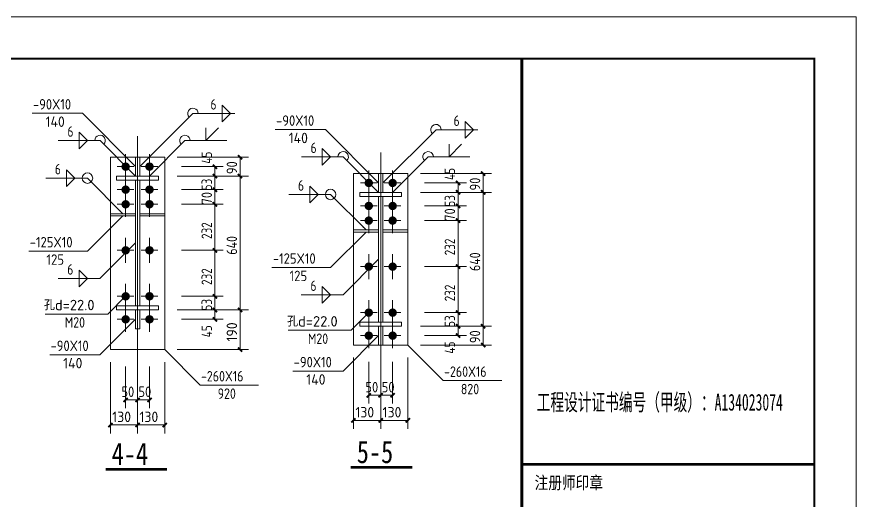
# Model space of a CAD drawing. Header units: millimetres. Extents: x 19781 to 898973, y -947928 to -267362.
# Drawn here: x 675319 to 705448, y -455313 to -437940 of the extents above; entities that cross this region are included whole.
import ezdxf

# ---------------------------------------------------------------- set-up
doc = ezdxf.new("R2010")
doc.units = ezdxf.units.MM
doc.header["$LTSCALE"] = 100
for name, color, linetype, lineweight in [('10', 7, 'Continuous', 18), ('1000', 2, 'Continuous', 18), ('BORDER', 7, 'Continuous', 18), ('BZ_标准图框', 7, 'Continuous', 18), ('TDB_文字', 3, 'Continuous', 18), ('TDB_细实线', 1, 'Continuous', 18), ('尺寸标注', 253, 'Continuous', 18), ('数字', 3, 'Continuous', 20), ('焊缝标注', 253, 'Continuous', 18), ('编号标注', 253, 'Continuous', 18), ('螺栓孔标注', 253, 'Continuous', 18), ('钢板标注', 253, 'Continuous', 18)]:
    doc.layers.add(name, color=color, linetype=linetype, lineweight=lineweight)
doc.styles.add('HT', font='', dxfattribs={"width": 0.8})
doc.styles.get("Standard").update_dxf_attribs({"font": 'tssdeng.shx', "bigfont": 'hztxt.shx'})
doc.styles.add('TDB_仿宋字', font='', dxfattribs={"width": 0.8})
doc.styles.get('HT').set_extended_font_data('宋体')
doc.styles.get('TDB_仿宋字').set_extended_font_data('宋体')

# ---------------------------------------------------------------- blocks, each defined once
blk = doc.blocks.new('A$C5D516C3E')
at = {"layer": '焊缝标注'}
for points in [[(2652, 7268), (2733, 7328), (2712, 7350)], [(2551, 7043), (2491, 7125), (2470, 7103)], [(2887, 7043), (2968, 7103), (2947, 7125)], [(2251, 6143), (2191, 6224), (2170, 6203)], [(2551, 5443), (2470, 5383), (2491, 5362)]]:
    blk.add_hatch(color=256, dxfattribs=at).paths.add_polyline_path(points, flags=0)
at = {"layer": '10', "color": 253, "linetype": 'ByBlock'}
for p, q in [((2316, 7568), (2316, 6968)), ((2887, 7568), (2887, 6968)), ((2516, 7268), (2116, 7268)), ((3087, 7268), (2687, 7268)), ((2316, 7018), (2316, 6418)), ((2887, 7018), (2887, 6418)), ((2516, 6718), (2116, 6718)), ((2316, 6668), (2316, 6068)), ((3087, 6718), (2687, 6718)), ((2887, 6668), (2887, 6068)), ((2516, 6368), (2116, 6368)), ((3087, 6368), (2687, 6368)), ((2316, 5567), (2316, 4967)), ((2887, 5567), (2887, 4967)), ((2516, 5267), (2116, 5267)), ((3087, 5267), (2687, 5267)), ((2316, 4468), (2316, 3867)), ((2887, 4468), (2887, 3867)), ((2516, 4168), (2116, 4168)), ((3087, 4168), (2687, 4168)), ((2316, 3917), (2316, 3317)), ((2887, 3917), (2887, 3317)), ((2516, 3617), (2116, 3617)), ((3087, 3617), (2687, 3617))]:
    blk.add_line(p, q, dxfattribs=at)
at = {"layer": '10'}
for points in [[(2366, 7268, 100, 100, 1), (2266, 7268, 100, 100, 1)], [(2937, 7268, 100, 100, 1), (2837, 7268, 100, 100, 1)], [(2366, 6718, 100, 100, 1), (2266, 6718, 100, 100, 1)], [(2937, 6718, 100, 100, 1), (2837, 6718, 100, 100, 1)], [(2366, 6368, 100, 100, 1), (2266, 6368, 100, 100, 1)], [(2937, 6368, 100, 100, 1), (2837, 6368, 100, 100, 1)], [(2366, 5267, 100, 100, 1), (2266, 5267, 100, 100, 1)], [(2937, 5267, 100, 100, 1), (2837, 5267, 100, 100, 1)], [(2366, 4168, 100, 100, 1), (2266, 4168, 100, 100, 1)], [(2937, 4168, 100, 100, 1), (2837, 4168, 100, 100, 1)], [(2366, 3617, 100, 100, 1), (2266, 3617, 100, 100, 1)], [(2937, 3617, 100, 100, 1), (2837, 3617, 100, 100, 1)]]:
    blk.add_lwpolyline(points, format="xyseb", close=True, dxfattribs=at)
at = {"layer": '1000'}
for p, q in [((3252, 7494), (1951, 7494)), ((1951, 7494), (1951, 2892)), ((2652, 7493), (2551, 7493)), ((2551, 7493), (2551, 7043)), ((2652, 7043), (2652, 7493)), ((3252, 2892), (3252, 7494)), ((2551, 7043), (2652, 7043)), ((2551, 6143), (1951, 6143)), ((1951, 6143), (1951, 6093)), ((1951, 6093), (2551, 6093)), ((2551, 6093), (2551, 6143)), ((2652, 6143), (3252, 6143)), ((2652, 6093), (2652, 6143)), ((3252, 6093), (2652, 6093)), ((3252, 6143), (3252, 6093)), ((2551, 3842), (2652, 3842)), ((2551, 3392), (2551, 3842)), ((2652, 3842), (2652, 3392)), ((2652, 3392), (2551, 3392)), ((1951, 2892), (3252, 2892))]:
    blk.add_line(p, q, dxfattribs=at)
at = {"layer": 'TDB_文字', "color": 3}
blk.add_lwpolyline([(1838, 32, 64.1, 64.1, 0), (3308, 32, 64.1, 64.1, 0)], format="xyseb", dxfattribs=at)
at = {"layer": '尺寸标注', "color": 253, "linetype": 'ByBlock'}
for p, q in [((3552, 7494), (5253, 7494)), ((3652, 7268), (4653, 7268)), ((3552, 7043), (5253, 7043)), ((3552, 7043), (5253, 7043)), ((3652, 7043), (4653, 7043)), ((3652, 7043), (4653, 7043)), ((3652, 6718), (4653, 6718)), ((3652, 6718), (4653, 6718)), ((3652, 6368), (4653, 6368)), ((3652, 6368), (4653, 6368)), ((3652, 5267), (4653, 5267)), ((3652, 5267), (4653, 5267)), ((3652, 4168), (4653, 4168)), ((3652, 4168), (4653, 4168)), ((3552, 3842), (5253, 3842)), ((3552, 3842), (5253, 3842)), ((3652, 3842), (4653, 3842)), ((3652, 3842), (4653, 3842)), ((3652, 3617), (4653, 3617)), ((3552, 2892), (5253, 2892)), ((1951, 2592), (1951, 891)), ((2316, 2492), (2316, 1491)), ((2602, 2592), (2602, 891)), ((2602, 2592), (2602, 891)), ((2602, 2492), (2602, 1491)), ((2602, 2492), (2602, 1491)), ((2887, 2492), (2887, 1491)), ((3252, 2592), (3252, 891))]:
    blk.add_line(p, q, dxfattribs=at)
at = {"layer": '尺寸标注'}
for p, q in [((5053, 7043), (5053, 7494)), ((4452, 7043), (4452, 7268)), ((4452, 6718), (4452, 7043)), ((5053, 3842), (5053, 7043)), ((4452, 6368), (4452, 6718)), ((4452, 5267), (4452, 6368)), ((4452, 4168), (4452, 5267)), ((4452, 3842), (4452, 4168)), ((4452, 3617), (4452, 3842)), ((5053, 2892), (5053, 3842)), ((2316, 1691), (2602, 1691)), ((2602, 1691), (2887, 1691)), ((1951, 1091), (2602, 1091)), ((2602, 1091), (3252, 1091))]:
    blk.add_line(p, q, dxfattribs=at)
at = {"layer": '尺寸标注', "color": 3}
for p, q in [((3102, 7043), (2101, 7043)), ((2101, 7043), (2101, 6943)), ((3102, 6943), (3102, 7043)), ((2101, 6943), (3102, 6943)), ((2551, 3942), (2551, 6943)), ((2652, 3942), (2652, 6943)), ((3102, 3942), (2101, 3942)), ((2101, 3942), (2101, 3842)), ((2101, 3842), (3102, 3842)), ((3102, 3842), (3102, 3942))]:
    blk.add_line(p, q, dxfattribs=at)
at = {"layer": '尺寸标注'}
for points in [[(5003, 7544, 45, 45, 0), (5103, 7444, 45, 45, 0)], [(4402, 7318, 45, 45, 0), (4502, 7218, 45, 45, 0)], [(4402, 7093, 45, 45, 0), (4502, 6993, 45, 45, 0)], [(4402, 7093, 45, 45, 0), (4502, 6993, 45, 45, 0)], [(5003, 7093, 45, 45, 0), (5103, 6993, 45, 45, 0)], [(5003, 7093, 45, 45, 0), (5103, 6993, 45, 45, 0)], [(4402, 6768, 45, 45, 0), (4502, 6668, 45, 45, 0)], [(4402, 6768, 45, 45, 0), (4502, 6668, 45, 45, 0)], [(4402, 6418, 45, 45, 0), (4502, 6318, 45, 45, 0)], [(4402, 6418, 45, 45, 0), (4502, 6318, 45, 45, 0)], [(4402, 5317, 45, 45, 0), (4502, 5217, 45, 45, 0)], [(4402, 5317, 45, 45, 0), (4502, 5217, 45, 45, 0)], [(4402, 4218, 45, 45, 0), (4502, 4118, 45, 45, 0)], [(4402, 4218, 45, 45, 0), (4502, 4118, 45, 45, 0)], [(4402, 3892, 45, 45, 0), (4502, 3792, 45, 45, 0)], [(4402, 3892, 45, 45, 0), (4502, 3792, 45, 45, 0)], [(5003, 3892, 45, 45, 0), (5103, 3792, 45, 45, 0)], [(5003, 3892, 45, 45, 0), (5103, 3792, 45, 45, 0)], [(4402, 3667, 45, 45, 0), (4502, 3567, 45, 45, 0)], [(5003, 2942, 45, 45, 0), (5103, 2842, 45, 45, 0)], [(2266, 1641, 45, 45, 0), (2366, 1741, 45, 45, 0)], [(2551, 1641, 45, 45, 0), (2652, 1741, 45, 45, 0)], [(2551, 1641, 45, 45, 0), (2652, 1741, 45, 45, 0)], [(2837, 1641, 45, 45, 0), (2937, 1741, 45, 45, 0)], [(1901, 1041, 45, 45, 0), (2001, 1141, 45, 45, 0)], [(2551, 1041, 45, 45, 0), (2652, 1141, 45, 45, 0)], [(2551, 1041, 45, 45, 0), (2652, 1141, 45, 45, 0)], [(3202, 1041, 45, 45, 0), (3302, 1141, 45, 45, 0)]]:
    blk.add_lwpolyline(points, format="xyseb", dxfattribs=at)
at = {"layer": '焊缝标注', "color": 253, "linetype": 'ByBlock'}
for p, q in [((4626, 8741), (4826, 8541)), ((4626, 8541), (4626, 8741)), ((3925, 8541), (4926, 8541)), ((4626, 8341), (4826, 8541)), ((4626, 8541), (4626, 8341)), ((1403, 7893), (1203, 8093)), ((1203, 7893), (1203, 8093)), ((4236, 7892), (4236, 8192)), ((4236, 7892), (4536, 8192)), ((1704, 7893), (703, 7893)), ((1403, 7893), (1203, 7693)), ((1203, 7893), (1203, 7693)), ((3736, 7892), (4736, 7892)), ((1103, 6993), (903, 7193)), ((903, 6993), (903, 7193)), ((1403, 6993), (403, 6993)), ((1103, 6993), (903, 6793)), ((903, 6993), (903, 6793)), ((1401, 4596), (1201, 4796)), ((1201, 4596), (1201, 4796)), ((1701, 4596), (700, 4596)), ((1401, 4596), (1201, 4395)), ((1201, 4596), (1201, 4395))]:
    blk.add_line(p, q, dxfattribs=at)
at = {"layer": '焊缝标注'}
for p, q in [((2652, 7268), (3925, 8541)), ((2551, 7043), (1704, 7893)), ((2887, 7043), (3736, 7892)), ((2251, 6143), (1403, 6993)), ((2551, 5443), (1701, 4596))]:
    blk.add_line(p, q, dxfattribs=at)
blk.add_circle((1403, 6993), 125, dxfattribs=at)
for centre, start, end in [((3925, 8541), 0, 224.9772), ((1704, 7893), 314.9315, 180), ((3736, 7892), 0, 224.9772)]:
    blk.add_arc(centre, 125, start, end, dxfattribs=at)
at = {"layer": '编号标注', "color": 7, "linetype": 'ByBlock'}
blk.add_line((2602, 2392), (2602, 7994), dxfattribs=at)
at = {"layer": '螺栓孔标注', "color": 253, "linetype": 'ByBlock'}
for p, q in [((2316, 4168), (1891, 3744)), ((1891, 3744), (390, 3744))]:
    blk.add_line(p, q, dxfattribs=at)
at = {"layer": '螺栓孔标注'}
blk.add_lwpolyline([(2321, 4168, 10, 10, 1), (2311, 4168, 10, 10, 1)], format="xyseb", close=True, dxfattribs=at)
at = {"layer": '钢板标注', "color": 253, "linetype": 'ByBlock'}
for p, q in [((1280, 8543), (79, 8543)), ((2551, 7268), (1280, 8543)), ((2251, 6093), (1401, 5245)), ((1401, 5245), (0, 5245)), ((2551, 3617), (1701, 2770)), ((3252, 2892), (4098, 2041)), ((1701, 2770), (500, 2770)), ((4098, 2041), (5499, 2041))]:
    blk.add_line(p, q, dxfattribs=at)
at = {"layer": '钢板标注'}
for points in [[(2556, 7268, 10, 10, 1), (2546, 7268, 10, 10, 1)], [(2256, 6093, 10, 10, 1), (2246, 6093, 10, 10, 1)], [(2556, 3617, 10, 10, 1), (2546, 3617, 10, 10, 1)], [(3257, 2892, 10, 10, 1), (3247, 2892, 10, 10, 1)]]:
    blk.add_lwpolyline(points, format="xyseb", close=True, dxfattribs=at)
at = {"layer": 'TDB_细实线', "style": 'TDB_仿宋字', "width": 0.8}
blk.add_text('4-4', height=534, dxfattribs=at).set_placement((1982, 136))
at = {"layer": '尺寸标注'}
for s, width, p in [('45', 0.816, (4382, 7338)), ('90', 0.906667, (4983, 7089)), ('53', 0.816, (4382, 6701)), ('70', 0.906667, (4382, 6363)), ('232', 0.81, (4382, 5537)), ('640', 0.864, (4983, 5163)), ('232', 0.81, (4382, 4437)), ('53', 0.815999, (4382, 3825)), ('45', 0.815999, (4382, 3187)), ('190', 0.996923, (4983, 3087))]:
    blk.add_text(s, height=250.1, rotation=90, dxfattribs=dict(at, width=width)).set_placement(p)
for s, width, p in [('50', 0.906666, (2216, 1761)), ('50', 0.906667, (2623, 1761)), ('130', 0.996923, (1996, 1161)), ('130', 0.996923, (2647, 1161))]:
    blk.add_text(s, height=250.1, dxfattribs=dict(at, width=width)).set_placement(p)
at = {"layer": '焊缝标注'}
for width, p in [(0.840001, (4346, 8631)), (0.840001, (923, 7983)), (0.840001, (623, 7083)), (0.839999, (920, 4686))]:
    blk.add_text('6', height=250, dxfattribs=dict(at, width=width)).set_placement(p)
at = {"layer": '螺栓孔标注'}
for s, width, p in [('孔d=22.0', 1.056, (360, 3834)), ('M20', 0.864, (861, 3419))]:
    blk.add_text(s, height=250.1, dxfattribs=dict(at, width=width)).set_placement(p)
at = {"layer": '钢板标注'}
for s, width, p in [('-90X10', 0.912, (99, 8633)), ('140', 0.996923, (399, 8218)), ('-125X10', 0.918857, (20, 5336)), ('125', 0.925714, (420, 4920)), ('-90X10', 0.912, (520, 2860)), ('140', 0.996923, (820, 2445)), ('-260X16', 0.869189, (4118, 2131)), ('920', 0.863999, (4519, 1715))]:
    blk.add_text(s, height=250.1, dxfattribs=dict(at, width=width)).set_placement(p)
blk = doc.blocks.new('A$C74166E81')
at = {"layer": '焊缝标注'}
for points in [[(2652, 6835), (2733, 6895), (2712, 6916)], [(2551, 6610), (2491, 6691), (2470, 6670)], [(2887, 6610), (2968, 6670), (2947, 6691)], [(2251, 5710), (2191, 5791), (2170, 5770)], [(2551, 5010), (2470, 4950), (2491, 4928)]]:
    blk.add_hatch(color=256, dxfattribs=at).paths.add_polyline_path(points, flags=0)
at = {"layer": '10', "color": 253, "linetype": 'ByBlock'}
for p, q in [((2316, 7135), (2316, 6535)), ((2887, 7135), (2887, 6535)), ((2516, 6835), (2116, 6835)), ((3087, 6835), (2687, 6835)), ((2316, 6585), (2316, 5985)), ((2887, 6585), (2887, 5985)), ((2516, 6285), (2116, 6285)), ((2316, 6235), (2316, 5635)), ((3087, 6285), (2687, 6285)), ((2887, 6235), (2887, 5635)), ((2516, 5935), (2116, 5935)), ((3087, 5935), (2687, 5935)), ((2316, 5134), (2316, 4534)), ((2887, 5134), (2887, 4534)), ((2516, 4834), (2116, 4834)), ((3087, 4834), (2687, 4834)), ((2316, 4035), (2316, 3434)), ((2887, 4035), (2887, 3434)), ((2516, 3734), (2116, 3734)), ((3087, 3734), (2687, 3734)), ((2316, 3484), (2316, 2884)), ((2887, 3484), (2887, 2884)), ((2516, 3184), (2116, 3184)), ((3087, 3184), (2687, 3184))]:
    blk.add_line(p, q, dxfattribs=at)
at = {"layer": '10'}
for points in [[(2366, 6835, 100, 100, 1), (2266, 6835, 100, 100, 1)], [(2937, 6835, 100, 100, 1), (2837, 6835, 100, 100, 1)], [(2366, 6285, 100, 100, 1), (2266, 6285, 100, 100, 1)], [(2937, 6285, 100, 100, 1), (2837, 6285, 100, 100, 1)], [(2366, 5935, 100, 100, 1), (2266, 5935, 100, 100, 1)], [(2937, 5935, 100, 100, 1), (2837, 5935, 100, 100, 1)], [(2366, 4834, 100, 100, 1), (2266, 4834, 100, 100, 1)], [(2937, 4834, 100, 100, 1), (2837, 4834, 100, 100, 1)], [(2366, 3734, 100, 100, 1), (2266, 3734, 100, 100, 1)], [(2937, 3734, 100, 100, 1), (2837, 3734, 100, 100, 1)], [(2366, 3184, 100, 100, 1), (2266, 3184, 100, 100, 1)], [(2937, 3184, 100, 100, 1), (2837, 3184, 100, 100, 1)]]:
    blk.add_lwpolyline(points, format="xyseb", close=True, dxfattribs=at)
at = {"layer": '1000'}
for p, q in [((3252, 7061), (1951, 7061)), ((1951, 7061), (1951, 2959)), ((2652, 7060), (2551, 7060)), ((2551, 7060), (2551, 6610)), ((2652, 6610), (2652, 7060)), ((3252, 2959), (3252, 7061)), ((2551, 6610), (2652, 6610)), ((2551, 5710), (1951, 5710)), ((1951, 5710), (1951, 5660)), ((1951, 5660), (2551, 5660)), ((2551, 5660), (2551, 5710)), ((2652, 5710), (3252, 5710)), ((2652, 5660), (2652, 5710)), ((3252, 5660), (2652, 5660)), ((3252, 5710), (3252, 5660)), ((2551, 3409), (2652, 3409)), ((2551, 2959), (2551, 3409)), ((2652, 3409), (2652, 2959)), ((1951, 2959), (3252, 2959)), ((2652, 2959), (2551, 2959))]:
    blk.add_line(p, q, dxfattribs=at)
at = {"layer": 'TDB_文字', "color": 3}
blk.add_lwpolyline([(1885, 32, 64.1, 64.1, 0), (3355, 32, 64.1, 64.1, 0)], format="xyseb", dxfattribs=at)
at = {"layer": '尺寸标注', "color": 253, "linetype": 'ByBlock'}
for p, q in [((3552, 7061), (5253, 7061)), ((3652, 6835), (4653, 6835)), ((3552, 6610), (5253, 6610)), ((3552, 6610), (5253, 6610)), ((3652, 6610), (4653, 6610)), ((3652, 6610), (4653, 6610)), ((3652, 6285), (4653, 6285)), ((3652, 6285), (4653, 6285)), ((3652, 5935), (4653, 5935)), ((3652, 5935), (4653, 5935)), ((3652, 4834), (4653, 4834)), ((3652, 4834), (4653, 4834)), ((3652, 3734), (4653, 3734)), ((3652, 3734), (4653, 3734)), ((3552, 3409), (5253, 3409)), ((3552, 3409), (5253, 3409)), ((3652, 3409), (4653, 3409)), ((3652, 3409), (4653, 3409)), ((3652, 3184), (4653, 3184)), ((3552, 2959), (5253, 2959)), ((1951, 2659), (1951, 958)), ((2602, 2659), (2602, 958)), ((2602, 2659), (2602, 958)), ((3252, 2659), (3252, 958)), ((2316, 2559), (2316, 1558)), ((2602, 2559), (2602, 1558)), ((2602, 2559), (2602, 1558)), ((2887, 2559), (2887, 1558))]:
    blk.add_line(p, q, dxfattribs=at)
at = {"layer": '尺寸标注'}
for p, q in [((5053, 6610), (5053, 7061)), ((4452, 6610), (4452, 6835)), ((4452, 6285), (4452, 6610)), ((5053, 3409), (5053, 6610)), ((4452, 5935), (4452, 6285)), ((4452, 4834), (4452, 5935)), ((4452, 3734), (4452, 4834)), ((4452, 3409), (4452, 3734)), ((4452, 3184), (4452, 3409)), ((5053, 2959), (5053, 3409)), ((2316, 1758), (2602, 1758)), ((2602, 1758), (2887, 1758)), ((1951, 1158), (2602, 1158)), ((2602, 1158), (3252, 1158))]:
    blk.add_line(p, q, dxfattribs=at)
at = {"layer": '尺寸标注', "color": 3}
for p, q in [((3102, 6610), (2101, 6610)), ((2101, 6610), (2101, 6510)), ((2101, 6510), (3102, 6510)), ((2551, 3509), (2551, 6510)), ((2652, 3509), (2652, 6510)), ((3102, 6510), (3102, 6610)), ((3102, 3509), (2101, 3509)), ((2101, 3509), (2101, 3409)), ((3102, 3409), (3102, 3509)), ((2101, 3409), (3102, 3409))]:
    blk.add_line(p, q, dxfattribs=at)
at = {"layer": '尺寸标注'}
for points in [[(5003, 7111, 45, 45, 0), (5103, 7011, 45, 45, 0)], [(4402, 6885, 45, 45, 0), (4502, 6785, 45, 45, 0)], [(4402, 6660, 45, 45, 0), (4502, 6560, 45, 45, 0)], [(4402, 6660, 45, 45, 0), (4502, 6560, 45, 45, 0)], [(5003, 6660, 45, 45, 0), (5103, 6560, 45, 45, 0)], [(5003, 6660, 45, 45, 0), (5103, 6560, 45, 45, 0)], [(4402, 6335, 45, 45, 0), (4502, 6235, 45, 45, 0)], [(4402, 6335, 45, 45, 0), (4502, 6235, 45, 45, 0)], [(4402, 5985, 45, 45, 0), (4502, 5885, 45, 45, 0)], [(4402, 5985, 45, 45, 0), (4502, 5885, 45, 45, 0)], [(4402, 4884, 45, 45, 0), (4502, 4784, 45, 45, 0)], [(4402, 4884, 45, 45, 0), (4502, 4784, 45, 45, 0)], [(4402, 3784, 45, 45, 0), (4502, 3684, 45, 45, 0)], [(4402, 3784, 45, 45, 0), (4502, 3684, 45, 45, 0)], [(4402, 3459, 45, 45, 0), (4502, 3359, 45, 45, 0)], [(4402, 3459, 45, 45, 0), (4502, 3359, 45, 45, 0)], [(5003, 3459, 45, 45, 0), (5103, 3359, 45, 45, 0)], [(5003, 3459, 45, 45, 0), (5103, 3359, 45, 45, 0)], [(4402, 3234, 45, 45, 0), (4502, 3134, 45, 45, 0)], [(5003, 3009, 45, 45, 0), (5103, 2909, 45, 45, 0)], [(2266, 1708, 45, 45, 0), (2366, 1808, 45, 45, 0)], [(2551, 1708, 45, 45, 0), (2652, 1808, 45, 45, 0)], [(2551, 1708, 45, 45, 0), (2652, 1808, 45, 45, 0)], [(2837, 1708, 45, 45, 0), (2937, 1808, 45, 45, 0)], [(1901, 1108, 45, 45, 0), (2001, 1208, 45, 45, 0)], [(2551, 1108, 45, 45, 0), (2652, 1208, 45, 45, 0)], [(2551, 1108, 45, 45, 0), (2652, 1208, 45, 45, 0)], [(3202, 1108, 45, 45, 0), (3302, 1208, 45, 45, 0)]]:
    blk.add_lwpolyline(points, format="xyseb", dxfattribs=at)
at = {"layer": '焊缝标注', "color": 253, "linetype": 'ByBlock'}
for p, q in [((4626, 8308), (4826, 8108)), ((4626, 8108), (4626, 8308)), ((3925, 8108), (4926, 8108)), ((4626, 7908), (4826, 8108)), ((4626, 8108), (4626, 7908)), ((1403, 7460), (1203, 7660)), ((1203, 7460), (1203, 7660)), ((4236, 7459), (4236, 7759)), ((4236, 7459), (4536, 7759)), ((1704, 7460), (703, 7460)), ((1403, 7460), (1203, 7260)), ((1203, 7460), (1203, 7260)), ((3736, 7459), (4736, 7459)), ((1103, 6560), (903, 6760)), ((903, 6560), (903, 6760)), ((1403, 6560), (403, 6560)), ((1103, 6560), (903, 6359)), ((903, 6560), (903, 6359)), ((1401, 4162), (1201, 4362)), ((1201, 4162), (1201, 4362)), ((1701, 4162), (700, 4162)), ((1401, 4162), (1201, 3962)), ((1201, 4162), (1201, 3962))]:
    blk.add_line(p, q, dxfattribs=at)
at = {"layer": '焊缝标注'}
for p, q in [((2652, 6835), (3925, 8108)), ((2551, 6610), (1704, 7460)), ((2887, 6610), (3736, 7459)), ((2251, 5710), (1403, 6560)), ((2551, 5010), (1701, 4162))]:
    blk.add_line(p, q, dxfattribs=at)
blk.add_circle((1403, 6560), 125, dxfattribs=at)
for centre, start, end in [((3925, 8108), 0, 224.9772), ((1704, 7460), 314.9315, 180), ((3736, 7459), 0, 224.9772)]:
    blk.add_arc(centre, 125, start, end, dxfattribs=at)
at = {"layer": '编号标注', "color": 7, "linetype": 'ByBlock'}
blk.add_line((2602, 2459), (2602, 7561), dxfattribs=at)
at = {"layer": '螺栓孔标注', "color": 253, "linetype": 'ByBlock'}
for p, q in [((2316, 3734), (1891, 3311)), ((1891, 3311), (390, 3311))]:
    blk.add_line(p, q, dxfattribs=at)
at = {"layer": '螺栓孔标注'}
blk.add_lwpolyline([(2321, 3734, 10, 10, 1), (2311, 3734, 10, 10, 1)], format="xyseb", close=True, dxfattribs=at)
at = {"layer": '钢板标注', "color": 253, "linetype": 'ByBlock'}
for p, q in [((1280, 8110), (79, 8110)), ((2551, 6835), (1280, 8110)), ((2251, 5660), (1401, 4812)), ((1401, 4812), (0, 4812)), ((2551, 3184), (1701, 2337)), ((3252, 2959), (4098, 2108)), ((1701, 2337), (500, 2337)), ((4098, 2108), (5499, 2108))]:
    blk.add_line(p, q, dxfattribs=at)
at = {"layer": '钢板标注'}
for points in [[(2556, 6835, 10, 10, 1), (2546, 6835, 10, 10, 1)], [(2256, 5660, 10, 10, 1), (2246, 5660, 10, 10, 1)], [(2556, 3184, 10, 10, 1), (2546, 3184, 10, 10, 1)], [(3257, 2959, 10, 10, 1), (3247, 2959, 10, 10, 1)]]:
    blk.add_lwpolyline(points, format="xyseb", close=True, dxfattribs=at)
at = {"layer": 'TDB_细实线', "style": 'TDB_仿宋字', "width": 0.8}
blk.add_text('5-5', height=534, dxfattribs=at).set_placement((2029, 136))
at = {"layer": '尺寸标注'}
for s, width, p in [('45', 0.816, (4382, 6905)), ('90', 0.906667, (4983, 6655)), ('53', 0.816, (4382, 6267)), ('70', 0.906667, (4382, 5930)), ('232', 0.81, (4382, 5104)), ('640', 0.864, (4983, 4729)), ('232', 0.81, (4382, 4004)), ('53', 0.815999, (4382, 3392)), ('90', 0.906666, (4983, 3004)), ('45', 0.815999, (4382, 2754))]:
    blk.add_text(s, height=250.1, rotation=90, dxfattribs=dict(at, width=width)).set_placement(p)
for s, width, p in [('50', 0.906669, (2236, 1828)), ('50', 0.906665, (2627, 1828)), ('130', 0.996925, (1996, 1228)), ('130', 0.996925, (2647, 1228))]:
    blk.add_text(s, height=250.1, dxfattribs=dict(at, width=width)).set_placement(p)
at = {"layer": '焊缝标注'}
for width, p in [(0.840005, (4346, 8198)), (0.840005, (923, 7550)), (0.840005, (623, 6650)), (0.839996, (920, 4252))]:
    blk.add_text('6', height=250, dxfattribs=dict(at, width=width)).set_placement(p)
at = {"layer": '螺栓孔标注'}
for s, width, p in [('孔d=22.0', 1.056, (360, 3401)), ('M20', 0.863999, (861, 2986))]:
    blk.add_text(s, height=250.1, dxfattribs=dict(at, width=width)).set_placement(p)
at = {"layer": '钢板标注'}
for s, width, p in [('-90X10', 0.912001, (99, 8200)), ('140', 0.996925, (399, 7785)), ('-125X10', 0.918857, (20, 4902)), ('125', 0.925713, (420, 4487)), ('-90X10', 0.912, (520, 2427)), ('-260X16', 0.869189, (4118, 2198)), ('140', 0.996922, (820, 2012)), ('820', 0.863999, (4519, 1782))]:
    blk.add_text(s, height=250.1, dxfattribs=dict(at, width=width)).set_placement(p)

msp = doc.modelspace()

# ---------------------------------------------------------------- linework, layer by layer
at = {"layer": 'BORDER'}
msp.add_lwpolyline([(571798, -500940), (571798, -437940), (705448, -437940), (705448, -500940)], close=True, dxfattribs=at)
msp.add_lwpolyline([(575548, -499440, 75, 75, 0), (575548, -439440, 75, 75, 0), (703948, -439440, 75, 75, 0), (703948, -499440, 75, 75, 0)], format="xyseb", close=True, dxfattribs=at)
at = {"layer": 'BZ_标准图框'}
for points in [[(693448, -499440, 105, 105, 0), (693448, -439440, 105, 105, 0)], [(693448, -453990, 105, 105, 0), (703948, -453990, 105, 105, 0)]]:
    msp.add_lwpolyline(points, format="xyseb", dxfattribs=at)

# ---------------------------------------------------------------- block references
at = {"layer": '数字', "ltscale": 100, "xscale": 1.5, "yscale": 1.5, "zscale": 1.5}
for name, p in [('A$C5D516C3E', (675752.1, -454215.74)), ('A$C74166E81', (684478.6, -454151.33))]:
    msp.add_blockref(name, p, dxfattribs=at)

# ---------------------------------------------------------------- texts
at = {"layer": 'BZ_标准图框', "style": 'HT'}
for s, height, width, p in [('工程设计证书编号（甲级）：A134023074', 600, 0.6, (693982.58, -452062.2)), ('注册师印章', 450, 0.8, (693904.79, -454872.9))]:
    msp.add_text(s, height=height, dxfattribs=dict(at, width=width)).set_placement(p)

doc.saveas('drawing.dxf')
